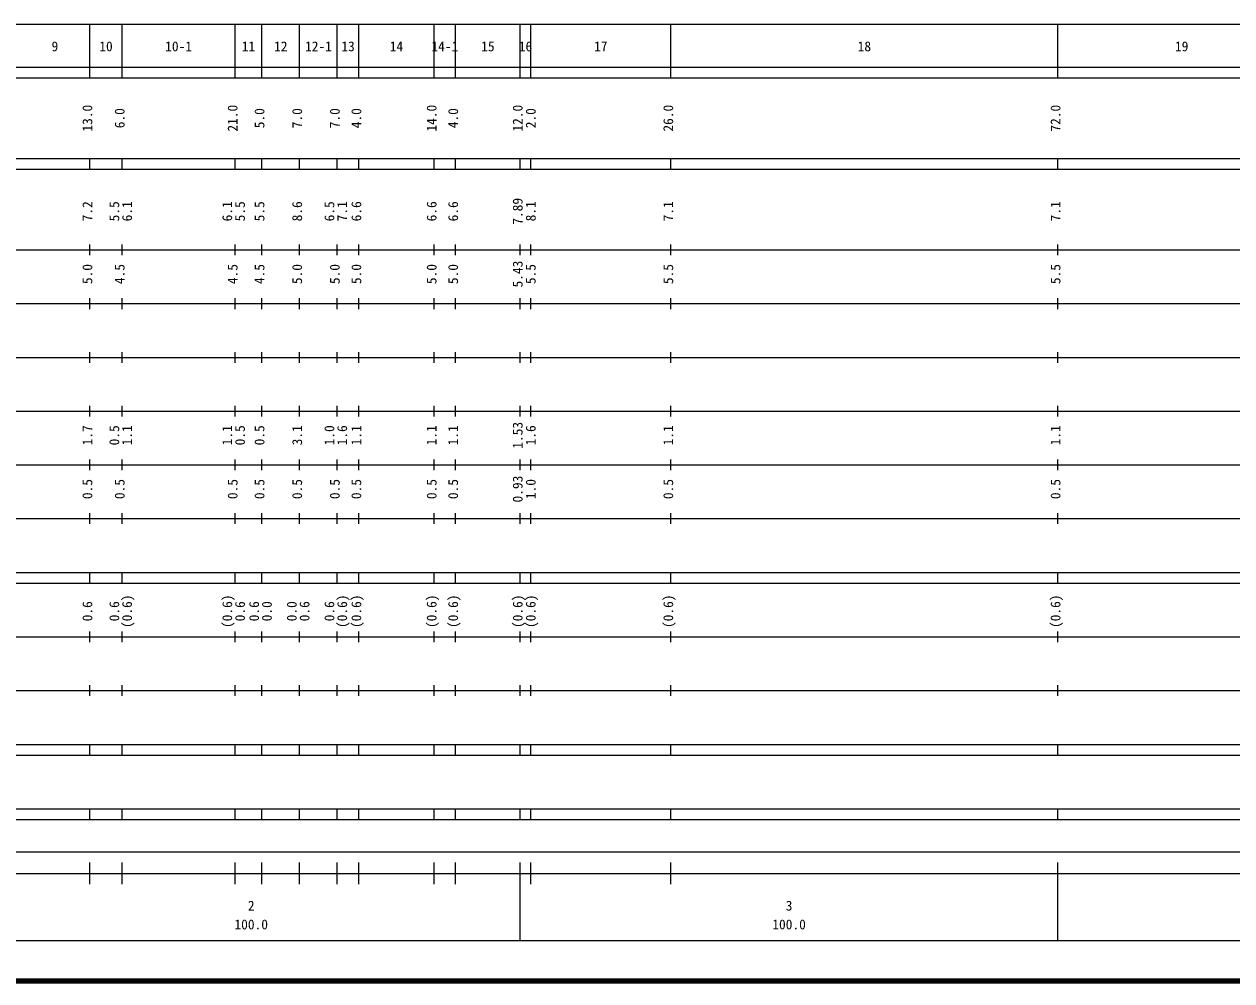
# Model space of a CAD drawing. Units: millimetres on the paper, enlarged 1000 times. Extents: x 40000 to 680000, y 20000 to 380000.
# Drawn here: x 175782 to 400324, y 20000 to 198000 of the extents above; entities that cross this region are included whole.
import ezdxf
from ezdxf.enums import TextEntityAlignment as Align

# ---------------------------------------------------------------- set-up
doc = ezdxf.new("R2010")
doc.units = ezdxf.units.MM
doc.header["$LTSCALE"] = 1000
doc.layers.add('M-TTL', color=2, linetype='Continuous', lineweight=140)
doc.layers.add('M-TTL-BAND', color=7, linetype='Continuous', lineweight=25)
doc.styles.add('ＭＳ ゴシック', font='')
doc.styles.get('ＭＳ ゴシック').set_extended_font_data('MS Gothic')

msp = doc.modelspace()

# ---------------------------------------------------------------- linework, layer by layer
at = {"layer": 'M-TTL'}
msp.add_line((40000, 20000), (680000, 20000), dxfattribs=at)
at = {"layer": 'M-TTL-BAND'}
for p, q in [((68000, 198000), (579000, 198000)), ((188000, 188000), (188000, 198000)), ((194000, 188000), (194000, 198000)), ((215000, 188000), (215000, 198000)), ((220000, 188000), (220000, 198000)), ((227000, 188000), (227000, 198000)), ((234000, 188000), (234000, 198000)), ((238000, 188000), (238000, 198000)), ((252000, 188000), (252000, 198000)), ((256000, 188000), (256000, 198000)), ((268000, 188000), (268000, 198000)), ((270000, 188000), (270000, 198000)), ((296000, 188000), (296000, 198000)), ((368000, 188000), (368000, 198000)), ((40000, 190000), (579000, 190000)), ((40000, 188000), (579000, 188000)), ((40000, 173000), (579000, 173000)), ((188000, 171000), (188000, 173000)), ((194000, 171000), (194000, 173000)), ((215000, 171000), (215000, 173000)), ((220000, 171000), (220000, 173000)), ((227000, 171000), (227000, 173000)), ((234000, 171000), (234000, 173000)), ((238000, 171000), (238000, 173000)), ((252000, 171000), (252000, 173000)), ((256000, 171000), (256000, 173000)), ((268000, 171000), (268000, 173000)), ((270000, 171000), (270000, 173000)), ((296000, 171000), (296000, 173000)), ((368000, 171000), (368000, 173000)), ((40000, 171000), (579000, 171000)), ((40000, 156000), (579000, 156000)), ((188000, 155000), (188000, 157000)), ((194000, 155000), (194000, 157000)), ((215000, 155000), (215000, 157000)), ((220000, 155000), (220000, 157000)), ((227000, 155000), (227000, 157000)), ((234000, 155000), (234000, 157000)), ((238000, 155000), (238000, 157000)), ((252000, 155000), (252000, 157000)), ((256000, 155000), (256000, 157000)), ((268000, 155000), (268000, 157000)), ((270000, 155000), (270000, 157000)), ((296000, 155000), (296000, 157000)), ((368000, 155000), (368000, 157000)), ((46000, 146000), (579000, 146000)), ((188000, 145000), (188000, 147000)), ((194000, 145000), (194000, 147000)), ((215000, 145000), (215000, 147000)), ((220000, 145000), (220000, 147000)), ((227000, 145000), (227000, 147000)), ((234000, 145000), (234000, 147000)), ((238000, 145000), (238000, 147000)), ((252000, 145000), (252000, 147000)), ((256000, 145000), (256000, 147000)), ((268000, 145000), (268000, 147000)), ((270000, 145000), (270000, 147000)), ((296000, 145000), (296000, 147000)), ((368000, 145000), (368000, 147000)), ((188000, 135000), (188000, 137000)), ((194000, 135000), (194000, 137000)), ((215000, 135000), (215000, 137000)), ((220000, 135000), (220000, 137000)), ((227000, 135000), (227000, 137000)), ((234000, 135000), (234000, 137000)), ((238000, 135000), (238000, 137000)), ((252000, 135000), (252000, 137000)), ((256000, 135000), (256000, 137000)), ((268000, 135000), (268000, 137000)), ((270000, 135000), (270000, 137000)), ((296000, 135000), (296000, 137000)), ((368000, 135000), (368000, 137000)), ((52000, 136000), (579000, 136000)), ((46000, 126000), (579000, 126000)), ((188000, 125000), (188000, 127000)), ((194000, 125000), (194000, 127000)), ((215000, 125000), (215000, 127000)), ((220000, 125000), (220000, 127000)), ((227000, 125000), (227000, 127000)), ((234000, 125000), (234000, 127000)), ((238000, 125000), (238000, 127000)), ((252000, 125000), (252000, 127000)), ((256000, 125000), (256000, 127000)), ((268000, 125000), (268000, 127000)), ((270000, 125000), (270000, 127000)), ((296000, 125000), (296000, 127000)), ((368000, 125000), (368000, 127000)), ((188000, 115000), (188000, 117000)), ((194000, 115000), (194000, 117000)), ((215000, 115000), (215000, 117000)), ((220000, 115000), (220000, 117000)), ((227000, 115000), (227000, 117000)), ((234000, 115000), (234000, 117000)), ((238000, 115000), (238000, 117000)), ((252000, 115000), (252000, 117000)), ((256000, 115000), (256000, 117000)), ((268000, 115000), (268000, 117000)), ((270000, 115000), (270000, 117000)), ((296000, 115000), (296000, 117000)), ((368000, 115000), (368000, 117000)), ((52000, 116000), (579000, 116000)), ((46000, 106000), (579000, 106000)), ((188000, 105000), (188000, 107000)), ((194000, 105000), (194000, 107000)), ((215000, 105000), (215000, 107000)), ((220000, 105000), (220000, 107000)), ((227000, 105000), (227000, 107000)), ((234000, 105000), (234000, 107000)), ((238000, 105000), (238000, 107000)), ((252000, 105000), (252000, 107000)), ((256000, 105000), (256000, 107000)), ((268000, 105000), (268000, 107000)), ((270000, 105000), (270000, 107000)), ((296000, 105000), (296000, 107000)), ((368000, 105000), (368000, 107000)), ((40000, 96000), (579000, 96000)), ((188000, 94000), (188000, 96000)), ((194000, 94000), (194000, 96000)), ((215000, 94000), (215000, 96000)), ((220000, 94000), (220000, 96000)), ((227000, 94000), (227000, 96000)), ((234000, 94000), (234000, 96000)), ((238000, 94000), (238000, 96000)), ((252000, 94000), (252000, 96000)), ((256000, 94000), (256000, 96000)), ((268000, 94000), (268000, 96000)), ((270000, 94000), (270000, 96000)), ((296000, 94000), (296000, 96000)), ((368000, 94000), (368000, 96000)), ((40000, 94000), (579000, 94000)), ((49000, 84000), (579000, 84000)), ((188000, 83000), (188000, 85000)), ((194000, 83000), (194000, 85000)), ((215000, 83000), (215000, 85000)), ((220000, 83000), (220000, 85000)), ((227000, 83000), (227000, 85000)), ((234000, 83000), (234000, 85000)), ((238000, 83000), (238000, 85000)), ((252000, 83000), (252000, 85000)), ((256000, 83000), (256000, 85000)), ((268000, 83000), (268000, 85000)), ((270000, 83000), (270000, 85000)), ((296000, 83000), (296000, 85000)), ((368000, 83000), (368000, 85000)), ((188000, 73000), (188000, 75000)), ((194000, 73000), (194000, 75000)), ((215000, 73000), (215000, 75000)), ((220000, 73000), (220000, 75000)), ((227000, 73000), (227000, 75000)), ((234000, 73000), (234000, 75000)), ((238000, 73000), (238000, 75000)), ((252000, 73000), (252000, 75000)), ((256000, 73000), (256000, 75000)), ((268000, 73000), (268000, 75000)), ((270000, 73000), (270000, 75000)), ((296000, 73000), (296000, 75000)), ((368000, 73000), (368000, 75000)), ((40000, 74000), (579000, 74000)), ((40000, 64000), (579000, 64000)), ((188000, 62000), (188000, 64000)), ((194000, 62000), (194000, 64000)), ((215000, 62000), (215000, 64000)), ((220000, 62000), (220000, 64000)), ((227000, 62000), (227000, 64000)), ((234000, 62000), (234000, 64000)), ((238000, 62000), (238000, 64000)), ((252000, 62000), (252000, 64000)), ((256000, 62000), (256000, 64000)), ((268000, 62000), (268000, 64000)), ((270000, 62000), (270000, 64000)), ((296000, 62000), (296000, 64000)), ((368000, 62000), (368000, 64000)), ((40000, 62000), (579000, 62000)), ((40000, 52000), (579000, 52000)), ((188000, 50000), (188000, 52000)), ((194000, 50000), (194000, 52000)), ((215000, 50000), (215000, 52000)), ((220000, 50000), (220000, 52000)), ((227000, 50000), (227000, 52000)), ((234000, 50000), (234000, 52000)), ((238000, 50000), (238000, 52000)), ((252000, 50000), (252000, 52000)), ((256000, 50000), (256000, 52000)), ((268000, 50000), (268000, 52000)), ((270000, 50000), (270000, 52000)), ((296000, 50000), (296000, 52000)), ((368000, 50000), (368000, 52000)), ((40000, 50000), (579000, 50000)), ((71000, 44000), (565000, 44000)), ((188000, 38000), (188000, 42000)), ((194000, 38000), (194000, 42000)), ((215000, 38000), (215000, 42000)), ((220000, 38000), (220000, 42000)), ((227000, 38000), (227000, 42000)), ((234000, 38000), (234000, 42000)), ((238000, 38000), (238000, 42000)), ((252000, 38000), (252000, 42000)), ((256000, 38000), (256000, 42000)), ((268000, 27500), (268000, 42000)), ((270000, 38000), (270000, 42000)), ((296000, 38000), (296000, 42000)), ((368000, 27500), (368000, 42000)), ((40000, 40000), (579000, 40000)), ((68000, 27500), (579000, 27500))]:
    msp.add_line(p, q, dxfattribs=at)

# ---------------------------------------------------------------- texts
at = {"layer": 'M-TTL-BAND', "style": 'ＭＳ ゴシック'}
for s, p in [('9', (181500, 192405)), ('10', (191000, 192405)), ('10-1', (204500, 192405)), ('11', (217500, 192405)), ('12', (223500, 192405)), ('12-1', (230500, 192405)), ('13', (236000, 192405)), ('14', (245000, 192405)), ('14-1', (254000, 192405)), ('15', (262000, 192405)), ('16', (269000, 192405)), ('17', (283000, 192405)), ('18', (332000, 192405)), ('19', (391000, 192405)), ('2', (218000, 32523)), ('3', (318000, 32523)), ('100.0', (218000, 29033)), ('100.0', (318000, 29033))]:
    msp.add_text(s, height=1833, dxfattribs=at).set_placement(p, align=Align.BOTTOM_CENTER)
for s, p in [('13.0', (189000, 180500)), ('6.0', (195000, 180500)), ('21.0', (216000, 180500)), ('5.0', (221000, 180500)), ('7.0', (228000, 180500)), ('7.0', (235000, 180500)), ('4.0', (239000, 180500)), ('14.0', (253000, 180500)), ('4.0', (257000, 180500)), ('12.0', (269000, 180500)), ('2.0', (271431, 180500)), ('26.0', (297000, 180500)), ('72.0', (369000, 180500)), ('7.2', (189000, 163174)), ('5.5', (194000, 163174)), ('6.1', (196370, 163174)), ('6.1', (215000, 163174)), ('5.5', (217370, 163174)), ('5.5', (221000, 163174)), ('8.6', (228000, 163174)), ('6.5', (234000, 163174)), ('7.1', (236370, 163174)), ('6.6', (239000, 163174)), ('6.6', (253000, 163174)), ('6.6', (257000, 163174)), ('7.89', (269000, 163174)), ('8.1', (271431, 163174)), ('7.1', (297000, 163174)), ('7.1', (369000, 163174)), ('5.0', (189000, 151500)), ('4.5', (195000, 151500)), ('4.5', (216000, 151500)), ('4.5', (221000, 151500)), ('5.0', (228000, 151500)), ('5.0', (235000, 151500)), ('5.0', (239000, 151500)), ('5.0', (253000, 151500)), ('5.0', (257000, 151500)), ('5.43', (269000, 151500)), ('5.5', (271431, 151500)), ('5.5', (297000, 151500)), ('5.5', (369000, 151500)), ('1.53', (269000, 121500)), ('1.7', (189000, 121500)), ('0.5', (194000, 121500)), ('1.1', (196370, 121500)), ('1.1', (215000, 121500)), ('0.5', (217370, 121500)), ('0.5', (221000, 121500)), ('3.1', (228000, 121500)), ('1.0', (234000, 121500)), ('1.6', (236370, 121500)), ('1.1', (239000, 121500)), ('1.1', (253000, 121500)), ('1.1', (257000, 121500)), ('1.6', (271431, 121500)), ('1.1', (297000, 121500)), ('1.1', (369000, 121500)), ('0.5', (189000, 111500)), ('0.5', (195000, 111500)), ('0.5', (216000, 111500)), ('0.5', (221000, 111500)), ('0.5', (228000, 111500)), ('0.5', (235000, 111500)), ('0.5', (239000, 111500)), ('0.5', (253000, 111500)), ('0.5', (257000, 111500)), ('0.93', (269000, 111500)), ('1.0', (271431, 111500)), ('0.5', (297000, 111500)), ('0.5', (369000, 111500)), ('0.6', (189000, 88764)), ('0.6', (194000, 88764)), ('(0.6)', (196370, 88764)), ('(0.6)', (215000, 88764)), ('0.6', (217370, 88764)), ('0.6', (220000, 88764)), ('0.0', (222370, 88764)), ('0.0', (227000, 88764)), ('0.6', (229370, 88764)), ('0.6', (234000, 88764)), ('(0.6)', (236370, 88764)), ('(0.6)', (239000, 88764)), ('(0.6)', (253000, 88764)), ('(0.6)', (257000, 88764)), ('(0.6)', (269000, 88764)), ('(0.6)', (271431, 88764)), ('(0.6)', (297000, 88764)), ('(0.6)', (369000, 88764))]:
    msp.add_text(s, height=1833, rotation=90, dxfattribs=at).set_placement(p, align=Align.BOTTOM_CENTER)

doc.saveas('drawing.dxf')
